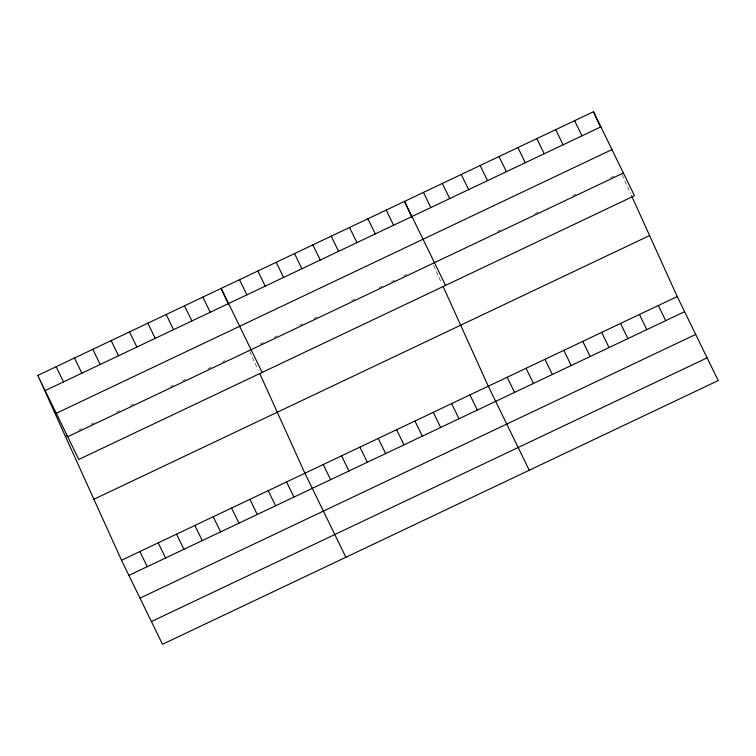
<?xml version="1.0" encoding="UTF-8"?>
<svg xmlns="http://www.w3.org/2000/svg" width="756" height="756" viewBox="0 0 756 756"><rect width="100%" height="100%" fill="white"/><g stroke="black" fill="none" stroke-linecap="round" stroke-linejoin="round"><path stroke-width="0.57" stroke-dasharray="3.78 2.83" d="M78.671 430.136L81.733 428.68M90.9 424.333L93.952 422.878M116.367 412.247L120.44 410.31M130.627 405.481L133.689 404.025M170.365 386.618L173.417 385.173M182.583 380.826L185.645 379.37M208.061 368.73L211.113 367.284M222.321 361.963L225.373 360.517M260.017 344.075L265.11 341.665M274.277 337.308L277.329 335.862M299.745 325.222L302.806 323.776M314.005 318.456L317.066 317M351.701 300.567L354.762 299.111M379.21 287.516L382.271 286.061M391.438 281.714L394.49 280.259M403.657 275.912L406.719 274.456M497.268 231.487L500.415 229.994M535.05 213.561L538.196 212.058M572.84 195.624L575.987 194.131M610.631 177.688L613.777 176.195M622.075 174.806L630.608 193.659M433.613 265.517L441.674 283.32M249.754 351.493L258.297 370.345"/><path stroke-width="1.13" d="M37.8 375.42L593.498 111.718L634.473 195.738L78.785 459.45L37.8 375.42L121.527 560.262L162.502 644.282L718.2 380.58L677.215 296.55L631.562 195.757M45.19 390.568L600.878 126.857M56.275 413.305L611.973 149.594M65.432 436.42L67.464 435.456M67.7 436.722L623.388 173.011M93.895 499.262L649.593 235.551M121.527 560.262L677.215 296.55M128.907 575.401L684.605 311.699M140.002 598.138L695.69 334.426M151.417 621.555L707.115 357.843M574.598 120.676L581.988 135.825M658.325 305.519L665.715 320.667M555.707 129.645L563.097 144.793M639.434 314.487L646.815 329.625M536.817 138.613L544.197 153.761M620.534 323.445L627.924 338.594M517.917 147.581L525.307 162.729M601.644 332.413L609.034 347.562M499.026 156.549L506.416 171.688M582.753 341.381L590.134 356.53M480.136 165.507L487.516 180.656M563.853 350.349L571.243 365.498M461.236 174.475L468.625 189.624M544.963 359.317L552.352 374.456M442.345 183.443L449.735 198.592M526.072 368.276L533.452 383.424M423.454 192.411L430.835 207.56M507.172 377.244L514.562 392.392M445.539 285.399L404.555 201.379L411.925 217.643M529.266 470.241L488.281 386.212L443.101 286.458M386.221 210.073L393.611 225.222M469.939 394.915L477.329 410.064M367.879 218.777L375.269 233.925M451.606 403.619L458.996 418.758M349.546 227.48L356.936 242.629M433.264 412.322L440.654 427.461M331.204 236.184L338.594 251.332M414.931 421.016L422.32 436.165M312.871 244.887L320.26 260.036M396.588 429.72L403.978 444.868M294.528 253.591L301.918 268.739M378.255 438.423L385.645 453.572M276.195 262.294L283.576 277.443M359.913 447.127L367.303 462.275M257.853 270.998L265.243 286.146M341.58 455.83L348.97 470.979M239.52 279.701L246.9 294.84M323.237 464.534L330.627 479.682M262.162 372.425L221.177 288.405L228.548 304.668M345.889 557.257L304.904 473.237L259.724 373.483M202.844 297.099L210.225 312.247M286.562 481.941L293.952 497.079M184.502 305.802L191.892 320.95M268.229 490.644L275.619 505.783M166.169 314.505L173.549 329.654M249.886 499.338L257.276 514.486M147.826 323.209L155.216 338.357M231.553 508.041L238.934 523.19M129.493 331.912L136.874 347.061M213.211 516.745L220.601 531.893M111.151 340.616L118.541 355.764M194.878 525.448L202.258 540.597M92.818 349.319L100.198 364.468M176.535 534.152L183.925 549.3M74.475 358.023L81.865 373.162M158.202 542.855L165.583 558.004M56.142 366.726L63.523 381.865M139.86 551.559L147.25 566.707M593.498 111.718L600.406 126.961"/></g></svg>
